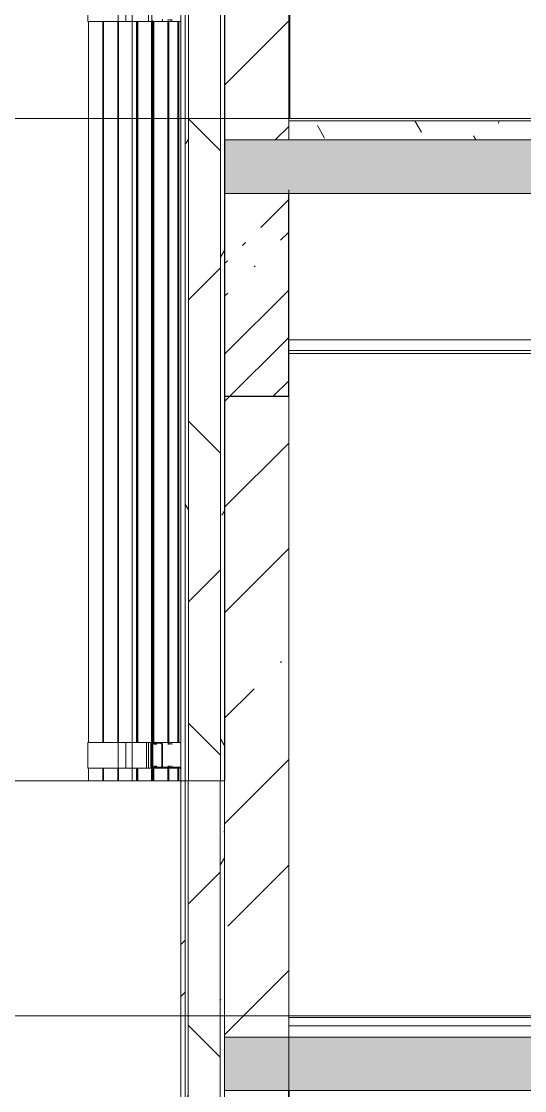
# Model space of a CAD drawing. Header units: millimetres. Extents: x -37960 to 31006, y -24503 to 30326.
# Drawn here: x -32635 to -30278, y 12250 to 17255 of the extents above; entities that cross this region are included whole.
import ezdxf

# ---------------------------------------------------------------- set-up
doc = ezdxf.new("R2010")
doc.units = ezdxf.units.MM
doc.linetypes.add('Осевые', pattern=[6350, 1270, -952.5, 3175, -952.5])
for name, color, linetype, lineweight in [('Высотные отметки', 7, 'Continuous', 9), ('Каркас несущий', 7, 'Continuous', 9), ('Каркас несущий-1', 7, 'Continuous', 25), ('Обобщенные модели', 7, 'Continuous', 9), ('Обобщенные модели-1', 7, 'Continuous', 18), ('Общие ребра', 7, 'Continuous', 9), ('Отделка 1 _4_-1', 7, 'Continuous', 9), ('Отделка 2 _5_-1', 7, 'Continuous', 9), ('Перекрытия', 7, 'Continuous', 9), ('Стены', 7, 'Continuous', 9), ('Структура _1_', 7, 'Continuous', 18), ('Термическая_воздушная прослойка _3_-1', 7, 'Continuous', 9), ('Штриховка разреза-3', 7, 'Continuous', 9)]:
    doc.layers.add(name, color=color, linetype=linetype, lineweight=lineweight)
doc.layers.add('Оси-3', color=7, linetype='Осевые', lineweight=9, true_color=0xaaaaaa)
pattern_1 = [(45, (-3145.5, 6475), (-424.264, 424.264), [600, -100, 20, -100]), (45, (-3145.5, 6899), (-424.264, 424.264), [])]
pattern_2 = [(45, (-3145.5, 6475), (-493.914, 493.914), []), (45, (-2651.6, 6475), (-493.914, 493.914), [873.125, -174.625, 6.706, -167.919])]
pattern_3 = [(0, (-3145.52, 6475), (812.8, 203.2), [67.056, -542.544, 67.056, -542.544, -3251.2]), (0, (-3145.52, 6475), (812.8, 203.2), [-1219.2, 67.056, -1152.144, 67.056, -542.544, -1422.4]), (0, (-3145.52, 6475), (812.8, 203.2), [-3048, 67.056, -339.344, 67.056, -948.944]), (120, (-2840.72, 6576.6), (-582.3764, 602.3054), [67.056, -542.544, 67.056, -3793.744]), (120, (-2840.72, 6576.6), (-582.3764, 602.3054), [-676.656, -542.544, 67.056, -1152.144, -2032]), (120, (-2840.72, 6576.6), (-582.3764, 602.3054), [-2438.4, 67.056, -542.544, 67.056, -1355.344]), (120, (-2840.72, 6576.6), (-582.3764, 602.3054), [-3115.056, -339.344, 67.056, -948.944]), (240, (-2739.12, 6983), (-230.4236, -805.5054), [67.056, -542.544, 67.056, -542.544, -3251.2]), (240, (-2739.12, 6983), (-230.4236, -805.5054), [-1219.2, 67.056, -1152.144, 67.056, -542.544, -1422.4]), (240, (-2739.12, 6983), (-230.4236, -805.5054), [-3048, 67.056, -339.344, 67.056, -948.944])]
pattern_4 = [(45, (-3145.5, 6475), (-707.107, 707.107), []), (135, (-3145.5, 6475), (-707.107, -707.107), [])]

# ---------------------------------------------------------------- blocks, each defined once
blk = doc.blocks.new('Обобщенные модели 2 - Обобщенные модели 2-1035725-Разрез 3-3')
at = {"layer": 'Обобщенные модели'}
h = blk.add_hatch(dxfattribs=at)
h.set_pattern_fill('FP_1', color=256, style=0, pattern_type=2)
h.set_pattern_definition(pattern_2)
h.paths.add_polyline_path([(-31382.9, 12500), (-31382.9, 16450), (-31682.9, 16450), (-31682.9, 12500)], flags=0)
for p, q in [((-31382.9, 16450), (-31682.9, 16450)), ((-31382.9, 12500), (-31382.9, 15503.8)), ((-31682.9, 12500), (-31682.9, 13700)), ((-31682.9, 12500), (-31382.9, 12500)), ((-31382.9, 12500), (-31682.9, 12500)), ((-31365.7, 12500), (-31664.7, 12500)), ((-31285, 12500), (-31365.7, 12500))]:
    blk.add_line(p, q, dxfattribs=at)
at = {"layer": 'Обобщенные модели-1'}
for p, q in [((-31682.9, 16450), (-31682.9, 12500)), ((-31382.9, 12500), (-31382.9, 16450))]:
    blk.add_line(p, q, dxfattribs=at)
blk = doc.blocks.new('Обобщенные модели 39 - Обобщенные модели 2-1361484-Разрез 3-3')
at = {"layer": 'Обобщенные модели'}
h = blk.add_hatch(dxfattribs=at)
h.set_pattern_fill('FP_1', color=256, style=0, pattern_type=2)
h.set_pattern_definition(pattern_2)
h.paths.add_polyline_path([(-31466.9, 16700), (-31382.9, 16700), (-31382.9, 19700), (-31682.9, 19700), (-31682.9, 16700)], flags=0)
for p, q in [((-31382.9, 16700), (-31382.9, 19700)), ((-31682.9, 16700), (-31382.9, 16700)), ((-31382.9, 16700), (-31682.6, 16700)), ((-31382.9, 16700), (-31664.7, 16700))]:
    blk.add_line(p, q, dxfattribs=at)
at = {"layer": 'Обобщенные модели-1'}
for p, q in [((-31682.9, 19700), (-31682.9, 16700)), ((-31382.9, 16700), (-31382.9, 19700))]:
    blk.add_line(p, q, dxfattribs=at)
blk = doc.blocks.new('Обвязочная балка 1 - Обвязочная балка 1-1451838-Разрез 3-3')
at = {"layer": 'Обобщенные модели'}
for p, q in [((-32023.5, 13870), (-32023.5, 13770)), ((-32023.4, 13770), (-32023.4, 13870)), ((-32019.4, 13870), (-32019.4, 13770)), ((-31977.5, 13870), (-31977.5, 13770)), ((-31977.4, 13770), (-31977.4, 13870)), ((-31973.4, 13870), (-31973.4, 13770)), ((-31978.6, 13764), (-32012.5, 13764)), ((-31982.6, 13764), (-31978, 13764)), ((-31925.5, 13764), (-31977.2, 13764)), ((-31976.6, 13764), (-31926.2, 13764)), ((-31924.8, 13764), (-31918.8, 13764)), ((-31918.5, 13764), (-31924.2, 13764)), ((-31916.2, 13764), (-31907.9, 13764)), ((-31908.4, 13764), (-31916.1, 13764)), ((-31898.4, 13764), (-31906.9, 13764)), ((-31906.3, 13764), (-31897.5, 13764)), ((-31888.2, 13764), (-31896.6, 13764)), ((-31896, 13764), (-31888.7, 13764))]:
    blk.add_line(p, q, dxfattribs=at)
at = {"layer": 'Обобщенные модели', "flags": 128}
for points in [[(-32023.1, 13872.8), (-32023, 13873.1), (-32022.8, 13873.5), (-32022.7, 13873.9), (-32022.5, 13874.3), (-32022.3, 13874.6), (-32022.1, 13875)], [(-32018.2, 13878.8), (-32017.8, 13879), (-32017.5, 13879.2), (-32017.1, 13879.3), (-32016.7, 13879.5), (-32016.3, 13879.6)], [(-31981.1, 13875.6), (-31981.3, 13875.6), (-31981.6, 13875.7), (-31981.8, 13875.8), (-31982, 13875.9), (-31982.3, 13875.9), (-31982.5, 13876), (-31982.7, 13876), (-31983, 13876), (-31983.2, 13876.1), (-31983.5, 13876.1)], [(-31977.5, 13870.5), (-31977.5, 13870.7), (-31977.5, 13871), (-31977.6, 13871.2), (-31977.6, 13871.4), (-31977.7, 13871.7), (-31977.8, 13871.9), (-31977.9, 13872.1), (-31977.9, 13872.4), (-31978, 13872.6), (-31978.1, 13872.8), (-31978.3, 13873), (-31978.4, 13873.2), (-31978.5, 13873.4), (-31978.7, 13873.6), (-31978.8, 13873.8), (-31979, 13874), (-31979.1, 13874.2)], [(-32022.1, 13764.9), (-32022.3, 13765.3), (-32022.5, 13765.6), (-32022.6, 13766), (-32022.8, 13766.4), (-32022.9, 13766.8), (-32023, 13767.1), (-32023.2, 13767.5)], [(-31982.4, 13764), (-31982.2, 13764.1), (-31982, 13764.1), (-31981.7, 13764.2), (-31981.5, 13764.3), (-31981.3, 13764.4), (-31981, 13764.5), (-31980.8, 13764.6), (-31980.6, 13764.7), (-31980.4, 13764.8), (-31980.2, 13764.9), (-31980, 13765.1), (-31979.8, 13765.2), (-31979.6, 13765.4), (-31979.4, 13765.5), (-31979.3, 13765.7), (-31979.1, 13765.9), (-31978.9, 13766.1)], [(-31977.9, 13767.7), (-31977.8, 13767.9), (-31977.8, 13768.2), (-31977.7, 13768.4), (-31977.6, 13768.6), (-31977.6, 13768.9), (-31977.5, 13769.1), (-31977.5, 13769.3), (-31977.5, 13769.6), (-31977.5, 13769.8), (-31977.5, 13770)], [(-32016.2, 13760.4), (-32016.6, 13760.5), (-32017, 13760.6), (-32017.4, 13760.8), (-32017.7, 13761), (-32018.1, 13761.1), (-32018.4, 13761.3)]]:
    blk.add_lwpolyline(points, dxfattribs=at)
at = {"layer": 'Обобщенные модели'}
for centre, major_axis, start_param, end_param in [((-32013.4, 13870), (0, 10), 1.308997, 1.570796), ((-32013.4, 13870), (0, 6.06), 0.785401, 1.570796), ((-32013.4, 13870), (0, 10), 0.000003, 0.523601), ((-32013.4, 13870), (0, 6.06), 0.000005, 0.523602), ((-31983.5, 13870), (0, 6.06), 5.759583, 6.283181), ((-31983.4, 13870), (0, 10), 5.759585, 6.021384), ((-31983.5, 13870), (0, 6.06), 4.712389, 5.497785), ((-31983.4, 13870), (0, 10), 4.712389, 4.974188), ((-32013.4, 13770), (0, 10), 1.570796, 2.094394), ((-32013.4, 13770), (0, 6.06), 1.570796, 2.304734), ((-32013.4, 13770), (0, 6.06), 2.794025, 3.141593), ((-31983.5, 13770), (0, 6.06), 3.283326, 3.997857), ((-31983.5, 13770), (0, 6.06), 4.236035, 4.712389), ((-31983.4, 13770), (0, 10), 4.188791, 4.712389), ((-32013.4, 13770), (0, 10), 2.617992, 2.879791), ((-31983.4, 13770), (0, 10), 3.403394, 3.665193)]:
    blk.add_ellipse(centre, major_axis=major_axis, ratio=0.999998, start_param=start_param, end_param=end_param, dxfattribs=at)
at = {"layer": 'Обобщенные модели-1'}
for p, q in [((-32013.4, 17255), (-31983.4, 17255)), ((-32023.4, 13870), (-32023.4, 13770)), ((-32019.4, 13770), (-32019.4, 13870)), ((-31983.4, 13880), (-32013.4, 13880)), ((-32013.4, 13876.1), (-31983.5, 13876.1)), ((-31977.4, 13870), (-31977.4, 13770)), ((-31973.4, 13770), (-31973.4, 13870)), ((-31982.6, 13764), (-32012.5, 13764)), ((-32013.4, 13760), (-31983.4, 13760))]:
    blk.add_line(p, q, dxfattribs=at)
for centre, radius, start, end in [((-32013.4, 17265), 10, 180, 270), ((-31983.4, 17265), 10, 270, 0), ((-32013.4, 13870), 10, 90, 180), ((-32013.4, 13870), 6.06, 90, 180), ((-31983.5, 13870), 6.06, 0, 90), ((-31983.4, 13870), 10, 0, 90), ((-32013.4, 13770), 10, 180, 270), ((-32013.4, 13770), 6.06, 180, 278.1204), ((-31983.4, 13770), 10, 270, 0), ((-31983.5, 13770), 6.06, 278.1204, 0)]:
    blk.add_arc(centre, radius, start, end, dxfattribs=at)
blk = doc.blocks.new('Профиль ламели540 - Профиль ламели-1612009-Разрез 3-3')
at = {"layer": 'Обобщенные модели'}
for p, q in [((-32323.4, 17375), (-32323.4, 17255)), ((-32182.5, 17255), (-32182.5, 17375)), ((-32182.5, 17255), (-32182.5, 17375)), ((-32182.5, 17255), (-32182.5, 17375)), ((-32146.4, 17255), (-32146.4, 17375)), ((-32146.4, 17255), (-32146.4, 17375)), ((-32116, 17255), (-32116, 17375)), ((-32116, 17255), (-32116, 17375)), ((-32039.4, 17255), (-32039.4, 17375)), ((-32023.4, 17255), (-32023.4, 17375)), ((-32182.5, 17255), (-32323.4, 17255)), ((-32320.7, 13880), (-32320.7, 17255)), ((-32320.7, 13880), (-32320.7, 17255)), ((-32253.3, 17255), (-32253.3, 13880)), ((-32253.3, 13880), (-32253.3, 17255)), ((-32250.4, 13880), (-32250.4, 17255)), ((-32250.4, 13880), (-32250.4, 17255)), ((-32183, 17255), (-32183, 13880)), ((-32183, 13880), (-32183, 17255)), ((-32182.5, 17255), (-32180.1, 17255)), ((-32050.4, 17255), (-32182.5, 17255)), ((-32180.6, 17255), (-32115.5, 17255)), ((-32180.1, 13880), (-32180.1, 17255)), ((-32180.1, 13880), (-32180.1, 17255)), ((-32180.1, 13880), (-32180.1, 17255)), ((-32116, 17255), (-32146.4, 17255)), ((-32146.4, 17255), (-32050.1, 17255)), ((-32039.4, 17255), (-32116, 17255)), ((-32050.1, 17255), (-32116, 17255)), ((-32116, 17255), (-32042.6, 17255)), ((-32116, 13879.6), (-32116, 17255)), ((-32116, 13879.6), (-32116, 17255)), ((-32116, 13879.6), (-32116, 17255)), ((-32115.8, 17255), (-32050.4, 17255)), ((-32113.6, 17255), (-32050.4, 17255)), ((-32050.4, 17255), (-32113.6, 17255)), ((-32034.4, 17255), (-32039.4, 17255)), ((-32029.4, 17255), (-32034.4, 17255)), ((-32024.4, 17255), (-32029.4, 17255)), ((-32023.4, 17255), (-32024.4, 17255)), ((-32323.4, 13880), (-32182.5, 13880)), ((-32323.4, 13880), (-32323.4, 13760)), ((-32182.5, 13880), (-32050.4, 13880)), ((-32180.1, 13880), (-32182.5, 13880)), ((-32182.5, 13760), (-32182.5, 13880)), ((-32182.5, 13760.2), (-32182.5, 13880)), ((-32182.5, 13760.2), (-32182.5, 13880)), ((-32115.5, 13880), (-32180.6, 13880)), ((-32050.1, 13880), (-32146.4, 13880)), ((-32146.4, 13880), (-32116, 13880)), ((-32146.4, 13760.2), (-32146.4, 13880)), ((-32146.4, 13760), (-32146.4, 13880)), ((-32042.6, 13880), (-32116, 13880)), ((-32116, 13880), (-32050.1, 13880)), ((-32116, 13880), (-32039.4, 13880)), ((-32116, 13760), (-32116, 13880)), ((-32116, 13760.2), (-32116, 13880)), ((-32050.4, 13880), (-32115.8, 13880)), ((-32113.6, 13880), (-32050.4, 13880)), ((-32050.4, 13880), (-32113.6, 13880)), ((-32048.4, 13760), (-32048.4, 13880)), ((-32039.4, 13880), (-32034.4, 13880)), ((-32039.4, 13760), (-32039.4, 13880)), ((-32034.4, 13880), (-32029.4, 13880)), ((-32029.4, 13880), (-32029.4, 13760)), ((-32029.4, 13880), (-32024.4, 13880)), ((-32024.4, 13880), (-32023.4, 13880)), ((-32023.4, 13760), (-32023.4, 13880)), ((-32182.5, 13760), (-32323.4, 13760)), ((-32320.7, 13700), (-32320.7, 13760)), ((-32320.7, 13700), (-32320.7, 13760)), ((-32253.3, 13760), (-32253.3, 13700)), ((-32253.3, 13700), (-32253.3, 13760)), ((-32250.4, 13700), (-32250.4, 13760)), ((-32250.4, 13700), (-32250.4, 13760)), ((-32183, 13760), (-32183, 13700)), ((-32183, 13700), (-32183, 13760)), ((-32182.5, 13760), (-32180.1, 13760)), ((-32050.4, 13760), (-32182.5, 13760)), ((-32180.6, 13760), (-32115.5, 13760)), ((-32180.1, 13700), (-32180.1, 13760)), ((-32180.1, 13700), (-32180.1, 13760)), ((-32180.1, 13700), (-32180.1, 13760)), ((-32116, 13760), (-32146.4, 13760)), ((-32146.4, 13760), (-32050.1, 13760)), ((-32039.4, 13760), (-32116, 13760)), ((-32050.1, 13760), (-32116, 13760)), ((-32116, 13760), (-32042.6, 13760)), ((-32116, 13700), (-32116, 13760)), ((-32116, 13700), (-32116, 13760)), ((-32116, 13700), (-32116, 13760)), ((-32115.8, 13760), (-32050.4, 13760)), ((-32113.6, 13760), (-32050.4, 13760)), ((-32050.4, 13760), (-32113.6, 13760)), ((-32034.4, 13760), (-32039.4, 13760)), ((-32029.4, 13760), (-32034.4, 13760)), ((-32024.4, 13760), (-32029.4, 13760)), ((-32023.4, 13760), (-32024.4, 13760)), ((-32253.3, 13700), (-32320.7, 13700)), ((-32312.3, 13700), (-32320.7, 13700)), ((-32255.8, 13700), (-32318.2, 13700)), ((-32309.8, 13700), (-32318.2, 13700)), ((-32255.8, 13700), (-32264.2, 13700)), ((-32253.3, 13700), (-32261.7, 13700)), ((-32183, 13700), (-32250.4, 13700)), ((-32242, 13700), (-32250.4, 13700)), ((-32185.5, 13700), (-32247.9, 13700)), ((-32239.5, 13700), (-32247.9, 13700)), ((-32185.5, 13700), (-32193.9, 13700)), ((-32183, 13700), (-32191.4, 13700)), ((-32171.7, 13700), (-32180.1, 13700)), ((-32180.1, 13700), (-32116, 13700)), ((-32116, 13700), (-32180.1, 13700)), ((-32177.6, 13700), (-32118.5, 13700)), ((-32118.5, 13700), (-32177.6, 13700)), ((-32169.2, 13700), (-32177.6, 13700))]:
    blk.add_line(p, q, dxfattribs=at)
blk = doc.blocks.new('Профиль ламели680 - Профиль ламели-1666264-Разрез 3-3')
at = {"layer": 'Обобщенные модели'}
for p, q in [((-32250.4, 17255), (-32253.3, 17255)), ((-32180.1, 17255), (-32183, 17255)), ((-32096.2, 17255), (-32116, 17255)), ((-32116, 17255), (-32028.9, 17255)), ((-32029.2, 17255), (-32116, 17255)), ((-32116, 17255), (-32095.1, 17255)), ((-32018.3, 17255), (-32096, 17255)), ((-32095.5, 13880), (-32095.5, 17255)), ((-32094.8, 13880), (-32094.8, 17255)), ((-32094.2, 13880), (-32094.2, 17255)), ((-32028.5, 17255), (-32094.1, 17255)), ((-32093.4, 13880), (-32093.4, 17255)), ((-32093.1, 17255), (-32029.1, 17255)), ((-32093, 17255), (-32021, 17255)), ((-32093, 17255), (-32028.8, 17255)), ((-32029, 17255), (-32091, 17255)), ((-32013.3, 17255), (-32018.3, 17255)), ((-32001.8, 17255), (-32006.3, 17255)), ((-32253.3, 13880), (-32250.4, 13880)), ((-32183, 13880), (-32180.1, 13880)), ((-32028.9, 13880), (-32116, 13880)), ((-32116, 13880), (-32096.2, 13880)), ((-32116, 13880), (-32029.2, 13880)), ((-32095.1, 13880), (-32116, 13880)), ((-32096, 13880), (-32018.3, 13880)), ((-32094.1, 13880), (-32028.5, 13880)), ((-32029.1, 13880), (-32093.1, 13880)), ((-32021, 13880), (-32093, 13880)), ((-32028.8, 13880), (-32093, 13880)), ((-32091, 13880), (-32029, 13880)), ((-32018.3, 13880), (-32013.3, 13880)), ((-32018.3, 13870), (-32018.3, 13874.6)), ((-32011.9, 13874.6), (-32011.9, 13870)), ((-32006.3, 13880), (-32001.8, 13880)), ((-32006.3, 13870), (-32006.3, 13874.6)), ((-32001.8, 13874.6), (-32001.8, 13870)), ((-32018.3, 13764.7), (-32018.3, 13770)), ((-32011.9, 13770), (-32011.9, 13763.9)), ((-32006.3, 13764), (-32006.3, 13770)), ((-32001.8, 13770), (-32001.8, 13764)), ((-32250.4, 13760), (-32253.3, 13760)), ((-32180.1, 13760), (-32183, 13760)), ((-32096.2, 13760), (-32116, 13760)), ((-32116, 13760), (-32028.9, 13760)), ((-32029.2, 13760), (-32116, 13760)), ((-32116, 13760), (-32095.1, 13760)), ((-32018.3, 13760), (-32096, 13760)), ((-32095.5, 13700), (-32095.5, 13760)), ((-32094.8, 13700), (-32094.8, 13760)), ((-32094.2, 13700), (-32094.2, 13760)), ((-32028.5, 13760), (-32094.1, 13760)), ((-32093.4, 13700), (-32093.4, 13760)), ((-32093.1, 13760), (-32029.1, 13760)), ((-32093, 13760), (-32021, 13760)), ((-32093, 13760), (-32028.8, 13760)), ((-32029, 13760), (-32091, 13760)), ((-32018.3, 13760), (-32018.3, 13760.2)), ((-32013.3, 13760), (-32018.3, 13760)), ((-32001.8, 13760), (-32006.3, 13760)), ((-32233, 13700), (-32300.2, 13700)), ((-32290, 13700), (-32298.4, 13700)), ((-32288.3, 13700), (-32296.7, 13700)), ((-32232.6, 13700), (-32294.8, 13700)), ((-32234.4, 13700), (-32242.8, 13700)), ((-32231.1, 13700), (-32239.3, 13700)), ((-32162.9, 13700), (-32230.1, 13700)), ((-32219.9, 13700), (-32228.2, 13700)), ((-32218.2, 13700), (-32226.5, 13700)), ((-32162.4, 13700), (-32224.7, 13700)), ((-32164.3, 13700), (-32172.7, 13700)), ((-32161, 13700), (-32169.4, 13700)), ((-32095.5, 13700), (-32160, 13700)), ((-32149.7, 13700), (-32158.1, 13700)), ((-32157.3, 13700), (-32097.9, 13700)), ((-32156.9, 13700), (-32093.4, 13700)), ((-32148, 13700), (-32156.4, 13700)), ((-32096.1, 13700), (-32154.6, 13700)), ((-32094.8, 13700), (-32095.5, 13700)), ((-32093.4, 13700), (-32094.2, 13700))]:
    blk.add_line(p, q, dxfattribs=at)
blk = doc.blocks.new('Профиль ламели683 - Профиль ламели-1667078-Разрез 3-3')
at = {"layer": 'Обобщенные модели'}
for p, q in [((-32092.6, 17255), (-32092.6, 13880)), ((-31958.5, 17255), (-32092.4, 17255)), ((-32090.4, 13880), (-32090.4, 17255)), ((-32090.2, 17255), (-32024.7, 17255)), ((-32089.7, 13880), (-32089.7, 17255)), ((-32026.4, 17255), (-32056.5, 17255)), ((-32056.2, 17255), (-31958.2, 17255)), ((-31947.7, 17255), (-32025.9, 17255)), ((-32025.2, 13880), (-32025.2, 17255)), ((-32025.2, 13880), (-32025.2, 17255)), ((-32023.9, 13880), (-32023.9, 17255)), ((-32022.8, 17255), (-31958.3, 17255)), ((-32019.1, 17255), (-32022.8, 17255)), ((-32022.8, 13880), (-32022.8, 17255)), ((-32021.5, 13880), (-32021.5, 17255)), ((-31957.6, 17255), (-32021.1, 17255)), ((-32021, 17255), (-31957.9, 17255)), ((-32020.7, 17255), (-31950, 17255)), ((-31958.1, 17255), (-32019.1, 17255)), ((-31947.7, 17255), (-31947.7, 17265)), ((-31942.7, 17255), (-31947.7, 17255)), ((-31939.7, 17255), (-31944.1, 17255)), ((-31938.7, 17255), (-31939.7, 17255)), ((-31938.7, 17255), (-31938.7, 17265)), ((-31930.9, 17255), (-31938.7, 17255)), ((-31930.9, 17265), (-31930.9, 17255)), ((-32092.4, 13880), (-31958.5, 13880)), ((-32024.7, 13880), (-32090.2, 13880)), ((-32056.5, 13880), (-32026.4, 13880)), ((-31958.2, 13880), (-32056.2, 13880)), ((-32025.9, 13880), (-31947.7, 13880)), ((-32022.8, 13880), (-32019.1, 13880)), ((-31958.3, 13880), (-32022.8, 13880)), ((-32021.1, 13880), (-31957.6, 13880)), ((-31957.9, 13880), (-32021, 13880)), ((-31950, 13880), (-32020.7, 13880)), ((-32019.1, 13880), (-31958.1, 13880)), ((-31947.7, 13880), (-31942.7, 13880)), ((-31947.7, 13870), (-31947.7, 13880)), ((-31944.1, 13880), (-31944.1, 13870)), ((-31944.1, 13880), (-31939.7, 13880)), ((-31939.7, 13880), (-31938.7, 13880)), ((-31938.7, 13880), (-31930.9, 13880)), ((-31938.7, 13870), (-31938.7, 13880)), ((-31930.9, 13880), (-31930.9, 13870)), ((-31947.7, 13760), (-31947.7, 13770)), ((-31944.1, 13770), (-31944.1, 13760)), ((-31938.7, 13760), (-31938.7, 13770)), ((-31930.9, 13770), (-31930.9, 13760)), ((-32092.6, 13760), (-32092.6, 13700)), ((-31958.5, 13760), (-32092.4, 13760)), ((-32090.4, 13700), (-32090.4, 13760)), ((-32090.2, 13760), (-32024.7, 13760)), ((-32089.7, 13700), (-32089.7, 13760)), ((-32026.4, 13760), (-32056.5, 13760)), ((-32056.2, 13760), (-31958.2, 13760)), ((-31947.7, 13760), (-32025.9, 13760)), ((-32025.2, 13700), (-32025.2, 13760)), ((-32025.2, 13700), (-32025.2, 13760)), ((-32023.9, 13700), (-32023.9, 13760)), ((-32022.8, 13760), (-31958.3, 13760)), ((-32019.1, 13760), (-32022.8, 13760)), ((-32022.8, 13700), (-32022.8, 13760)), ((-32021.5, 13700), (-32021.5, 13760)), ((-31957.6, 13760), (-32021.1, 13760)), ((-32021, 13760), (-31957.9, 13760)), ((-32020.7, 13760), (-31950, 13760)), ((-31958.1, 13760), (-32019.1, 13760)), ((-31942.7, 13760), (-31947.7, 13760)), ((-31939.7, 13760), (-31944.1, 13760)), ((-31938.7, 13760), (-31939.7, 13760)), ((-31930.9, 13760), (-31938.7, 13760)), ((-32162.3, 13700), (-32229.2, 13700)), ((-32217.6, 13700), (-32226, 13700)), ((-32216.5, 13700), (-32224.9, 13700)), ((-32159.7, 13700), (-32221.6, 13700)), ((-32162.9, 13700), (-32171.3, 13700)), ((-32159.1, 13700), (-32167.4, 13700)), ((-32092.6, 13700), (-32159.5, 13700)), ((-32147.9, 13700), (-32156.2, 13700)), ((-32146.8, 13700), (-32155.1, 13700)), ((-32089.9, 13700), (-32151.8, 13700)), ((-32093.2, 13700), (-32101.5, 13700)), ((-32089.3, 13700), (-32097.6, 13700)), ((-32090.4, 13700), (-32092.6, 13700)), ((-32025.2, 13700), (-32089.7, 13700)), ((-32086.9, 13700), (-32027.4, 13700)), ((-32078.1, 13700), (-32086.4, 13700)), ((-32077, 13700), (-32085.3, 13700)), ((-32084.2, 13700), (-32021.5, 13700)), ((-32024.2, 13700), (-32082.1, 13700)), ((-32023.9, 13700), (-32025.2, 13700)), ((-32022.8, 13700), (-32024.1, 13700)), ((-32021.5, 13700), (-32022.8, 13700))]:
    blk.add_line(p, q, dxfattribs=at)
blk = doc.blocks.new('Профиль ламели685 - Профиль ламели-1667618-Разрез 3-3')
at = {"layer": 'Обобщенные модели'}
for p, q in [((-32016.9, 17255), (-32021.5, 17255)), ((-32017, 17255), (-32017, 13880)), ((-31887.6, 17255), (-32016.9, 17255)), ((-32014.7, 17255), (-31982, 17255)), ((-32014.2, 13880), (-32014.2, 17255)), ((-32014.1, 13880), (-32014.1, 17255)), ((-31981.9, 17255), (-31949.6, 17255)), ((-31951.2, 17255), (-31981.2, 17255)), ((-31980.8, 17255), (-31887.6, 17255)), ((-31887.6, 17255), (-31950.6, 17255)), ((-31949.6, 13880), (-31949.6, 17255)), ((-31948, 13880), (-31948, 17255)), ((-31947.9, 13880), (-31947.9, 17255)), ((-31947.3, 17255), (-31887.6, 17255)), ((-31942.5, 17255), (-31947.3, 17255)), ((-31946.6, 13880), (-31946.6, 17255)), ((-31944.9, 13880), (-31944.9, 17255)), ((-31887.6, 17255), (-31944.4, 17255)), ((-31944.3, 17255), (-31887.5, 17255)), ((-31944, 17255), (-31887.5, 17255)), ((-31887.6, 17255), (-31942.5, 17255)), ((-32021.5, 13880), (-32016.9, 13880)), ((-32016.9, 13880), (-31887.6, 13880)), ((-31982, 13880), (-32014.7, 13880)), ((-31949.6, 13880), (-31981.9, 13880)), ((-31981.2, 13880), (-31951.2, 13880)), ((-31887.6, 13880), (-31980.8, 13880)), ((-31950.6, 13880), (-31887.6, 13880)), ((-31947.3, 13880), (-31942.5, 13880)), ((-31887.6, 13880), (-31947.3, 13880)), ((-31944.4, 13880), (-31887.6, 13880)), ((-31887.5, 13880), (-31944.3, 13880)), ((-31887.5, 13880), (-31944, 13880)), ((-31942.5, 13880), (-31887.6, 13880)), ((-32016.9, 13760), (-32021.5, 13760)), ((-32017, 13760), (-32017, 13700)), ((-31887.6, 13760), (-32016.9, 13760)), ((-32014.7, 13760), (-31982, 13760)), ((-32014.2, 13700), (-32014.2, 13760)), ((-32014.1, 13700), (-32014.1, 13760)), ((-31981.9, 13760), (-31949.6, 13760)), ((-31951.2, 13760), (-31981.2, 13760)), ((-31980.8, 13760), (-31887.6, 13760)), ((-31887.6, 13760), (-31950.6, 13760)), ((-31949.6, 13700), (-31949.6, 13760)), ((-31948, 13700), (-31948, 13760)), ((-31947.9, 13700), (-31947.9, 13760)), ((-31947.3, 13760), (-31887.6, 13760)), ((-31942.5, 13760), (-31947.3, 13760)), ((-31946.6, 13700), (-31946.6, 13760)), ((-31944.9, 13700), (-31944.9, 13760)), ((-31887.6, 13760), (-31944.4, 13760)), ((-31944.3, 13760), (-31887.5, 13760)), ((-31944, 13760), (-31887.5, 13760)), ((-31887.6, 13760), (-31942.5, 13760)), ((-32086.4, 13700), (-32153, 13700)), ((-32140.5, 13700), (-32148.8, 13700)), ((-32139.8, 13700), (-32148.1, 13700)), ((-32082.3, 13700), (-32143.9, 13700)), ((-32086.5, 13700), (-32094.8, 13700)), ((-32082.2, 13700), (-32090.5, 13700)), ((-32083.6, 13700), (-32086.4, 13700)), ((-32017, 13700), (-32083.5, 13700)), ((-32079.4, 13700), (-32082.2, 13700)), ((-32071, 13700), (-32079.3, 13700)), ((-32070.4, 13700), (-32078.7, 13700)), ((-32012.8, 13700), (-32074.5, 13700)), ((-32017, 13700), (-32025.3, 13700)), ((-32012.8, 13700), (-32021.1, 13700)), ((-32014.2, 13700), (-32017, 13700)), ((-31949.6, 13700), (-32014.1, 13700)), ((-32010, 13700), (-32012.8, 13700)), ((-32011.2, 13700), (-31981.9, 13700)), ((-32001.6, 13700), (-32009.9, 13700)), ((-32000.9, 13700), (-32009.2, 13700)), ((-32007.1, 13700), (-31944.9, 13700)), ((-31947.7, 13700), (-32005.1, 13700)), ((-31981.5, 13700), (-31951.8, 13700)), ((-31948, 13700), (-31949.6, 13700)), ((-31946.6, 13700), (-31947.9, 13700)), ((-31944.9, 13700), (-31946.6, 13700))]:
    blk.add_line(p, q, dxfattribs=at)
blk = doc.blocks.new('Профиль ламели686 - Профиль ламели-1667888-Разрез 3-3')
at = {"layer": 'Обобщенные модели'}
for p, q in [((-31887.6, 17255), (-31945, 17255)), ((-31945, 17255), (-31902.6, 17255)), ((-31904.7, 17255), (-31934.6, 17255)), ((-31934.1, 17255), (-31887.7, 17255)), ((-31887.6, 17255), (-31904, 17255)), ((-31903, 13880), (-31903, 17255)), ((-31901.1, 13880), (-31901.1, 17255)), ((-31900.9, 13880), (-31900.9, 17255)), ((-31900.6, 17255), (-31887.6, 17255)), ((-31895.3, 17255), (-31900.6, 17255)), ((-31899.6, 13880), (-31899.6, 17255)), ((-31897.7, 13880), (-31897.7, 17255)), ((-31887.6, 17255), (-31897.2, 17255)), ((-31897.1, 17255), (-31887.5, 17255)), ((-31896.6, 17255), (-31887.6, 17255)), ((-31887.6, 17255), (-31895.3, 17255)), ((-31945, 13880), (-31887.6, 13880)), ((-31902.6, 13880), (-31945, 13880)), ((-31934.6, 13880), (-31904.7, 13880)), ((-31887.7, 13880), (-31934.1, 13880)), ((-31904, 13880), (-31887.6, 13880)), ((-31900.6, 13880), (-31895.3, 13880)), ((-31887.6, 13880), (-31900.6, 13880)), ((-31897.2, 13880), (-31887.6, 13880)), ((-31887.5, 13880), (-31897.1, 13880)), ((-31887.6, 13880), (-31896.6, 13880)), ((-31895.3, 13880), (-31887.6, 13880)), ((-31887.6, 13760), (-31945, 13760)), ((-31945, 13760), (-31902.6, 13760)), ((-31904.7, 13760), (-31934.6, 13760)), ((-31934.1, 13760), (-31887.7, 13760)), ((-31887.6, 13760), (-31904, 13760)), ((-31903, 13700), (-31903, 13760)), ((-31901.1, 13700), (-31901.1, 13760)), ((-31900.9, 13700), (-31900.9, 13760)), ((-31900.6, 13760), (-31887.6, 13760)), ((-31895.3, 13760), (-31900.6, 13760)), ((-31899.6, 13700), (-31899.6, 13760)), ((-31897.7, 13700), (-31897.7, 13760)), ((-31887.6, 13760), (-31897.2, 13760)), ((-31897.1, 13760), (-31887.5, 13760)), ((-31896.6, 13760), (-31887.6, 13760)), ((-31887.6, 13760), (-31895.3, 13760)), ((-32039.4, 13700), (-32105.8, 13700)), ((-32092.9, 13700), (-32101.2, 13700)), ((-32092.4, 13700), (-32100.7, 13700)), ((-32034.6, 13700), (-32096, 13700)), ((-32090, 13700), (-32092.4, 13700)), ((-32039.2, 13700), (-32046.2, 13700)), ((-32034.8, 13700), (-32043.1, 13700)), ((-32036.3, 13700), (-32039.4, 13700)), ((-31970.2, 13700), (-32036.6, 13700)), ((-32031.7, 13700), (-32034.8, 13700)), ((-32023.7, 13700), (-32031.9, 13700)), ((-32023.2, 13700), (-32031.5, 13700)), ((-31965.4, 13700), (-32026.8, 13700)), ((-32020.8, 13700), (-32023.2, 13700)), ((-31970, 13700), (-31978.3, 13700)), ((-31965.6, 13700), (-31973.8, 13700)), ((-31967.1, 13700), (-31970.2, 13700)), ((-31903, 13700), (-31967.3, 13700)), ((-31962.5, 13700), (-31965.6, 13700)), ((-31964.4, 13700), (-31905.1, 13700)), ((-31954.4, 13700), (-31962.7, 13700)), ((-31953.9, 13700), (-31962.2, 13700)), ((-31959.6, 13700), (-31897.7, 13700)), ((-31900.6, 13700), (-31957.6, 13700)), ((-31951.5, 13700), (-31953.9, 13700)), ((-31901.1, 13700), (-31903, 13700)), ((-31899.6, 13700), (-31900.9, 13700)), ((-31897.7, 13700), (-31899.6, 13700))]:
    blk.add_line(p, q, dxfattribs=at)
blk = doc.blocks.new('Профиль ламели687 - Профиль ламели-1668158-Разрез 3-3')
at = {"layer": 'Обобщенные модели'}
for p, q in [((-31887.7, 17255), (-31897.8, 17255)), ((-31897.8, 17255), (-31887.7, 17255)), ((-31897.8, 13880), (-31887.7, 13880)), ((-31887.7, 13880), (-31897.8, 13880)), ((-31887.7, 13760), (-31897.8, 13760)), ((-31897.8, 13760), (-31887.7, 13760)), ((-31988, 13700), (-32054.2, 13700)), ((-32048.8, 13700), (-32051.3, 13700)), ((-32040.9, 13700), (-32049.1, 13700)), ((-32040.6, 13700), (-32048.8, 13700)), ((-32043.7, 13700), (-32046.2, 13700)), ((-31982.5, 13700), (-32043.7, 13700)), ((-32037.9, 13700), (-32040.6, 13700)), ((-31987.6, 13700), (-31995.8, 13700)), ((-31982.9, 13700), (-31991.2, 13700)), ((-31984.6, 13700), (-31988, 13700)), ((-31919, 13700), (-31985.2, 13700)), ((-31971.9, 13700), (-31980.1, 13700)), ((-31971.6, 13700), (-31979.8, 13700)), ((-31974.7, 13700), (-31977.2, 13700)), ((-31913.5, 13700), (-31974.7, 13700)), ((-31968.9, 13700), (-31971.6, 13700)), ((-31918.6, 13700), (-31926.8, 13700)), ((-31913.9, 13700), (-31922.2, 13700)), ((-31853.1, 13700), (-31916.2, 13700)), ((-31910.5, 13700), (-31913.9, 13700)), ((-31910.8, 13700), (-31913.2, 13700)), ((-31913.2, 13700), (-31853.9, 13700)), ((-31902.8, 13700), (-31911.1, 13700)), ((-31902.6, 13700), (-31910.8, 13700)), ((-31905.7, 13700), (-31908.2, 13700)), ((-31907.7, 13700), (-31846.1, 13700)), ((-31849, 13700), (-31905.7, 13700)), ((-31899.9, 13700), (-31902.6, 13700))]:
    blk.add_line(p, q, dxfattribs=at)
blk = doc.blocks.new('Профиль ламели688 - Профиль ламели-1668428-Разрез 3-3')
at = {"layer": 'Обобщенные модели'}
for p, q in [((-31928.9, 13700), (-31994.8, 13700)), ((-31989.2, 13700), (-31991.9, 13700)), ((-31981.9, 13700), (-31989.3, 13700)), ((-31981.9, 13700), (-31989.2, 13700)), ((-31983.6, 13700), (-31986.3, 13700)), ((-31922.6, 13700), (-31981.9, 13700)), ((-31978.1, 13700), (-31981, 13700)), ((-31928.2, 13700), (-31936.4, 13700)), ((-31923.3, 13700), (-31931.6, 13700)), ((-31925.2, 13700), (-31928.9, 13700)), ((-31860.1, 13700), (-31926.1, 13700)), ((-31919.6, 13700), (-31923.3, 13700)), ((-31920.4, 13700), (-31923.1, 13700)), ((-31912.3, 13700), (-31920.5, 13700)), ((-31912.2, 13700), (-31920.4, 13700)), ((-31914.9, 13700), (-31917.5, 13700)), ((-31853.8, 13700), (-31914.9, 13700)), ((-31909.3, 13700), (-31912.2, 13700)), ((-31859.4, 13700), (-31867.6, 13700)), ((-31854.6, 13700), (-31862.8, 13700)), ((-31856.4, 13700), (-31860.1, 13700)), ((-31793.1, 13700), (-31857.3, 13700)), ((-31853.1, 13700), (-31795.1, 13700)), ((-31843.5, 13700), (-31851.7, 13700)), ((-31843.5, 13700), (-31851.7, 13700)), ((-31846.1, 13700), (-31848.8, 13700)), ((-31848, 13700), (-31788.7, 13700)), ((-31789.7, 13700), (-31846.1, 13700)), ((-31840.6, 13700), (-31843.5, 13700))]:
    blk.add_line(p, q, dxfattribs=at)
blk = doc.blocks.new('Профиль ламели689 - Профиль ламели-1668702-Разрез 3-3')
at = {"layer": 'Обобщенные модели'}
for p, q in [((-31866, 13700), (-31931.6, 13700)), ((-31925.8, 13700), (-31928.6, 13700)), ((-31917.6, 13700), (-31925.8, 13700)), ((-31917.5, 13700), (-31925.6, 13700)), ((-31919.7, 13700), (-31922.6, 13700)), ((-31858.9, 13700), (-31917.5, 13700)), ((-31914.4, 13700), (-31917.5, 13700)), ((-31865, 13700), (-31873.1, 13700)), ((-31860, 13700), (-31868.1, 13700)), ((-31862, 13700), (-31866, 13700)), ((-31797.5, 13700), (-31863.1, 13700)), ((-31857.3, 13700), (-31860.1, 13700)), ((-31855.9, 13700), (-31860, 13700)), ((-31849.1, 13700), (-31857.3, 13700)), ((-31848.9, 13700), (-31857.1, 13700)), ((-31790.4, 13700), (-31851.2, 13700)), ((-31845.9, 13700), (-31849.1, 13700)), ((-31796.5, 13700), (-31804.6, 13700)), ((-31791.5, 13700), (-31799.6, 13700)), ((-31793.5, 13700), (-31797.5, 13700)), ((-31730.6, 13700), (-31794.6, 13700)), ((-31788.8, 13700), (-31791.6, 13700)), ((-31791.6, 13700), (-31732.5, 13700)), ((-31788.8, 13700), (-31791.5, 13700)), ((-31780.6, 13700), (-31788.8, 13700)), ((-31780.4, 13700), (-31788.6, 13700)), ((-31782.8, 13700), (-31785.6, 13700)), ((-31784.6, 13700), (-31724.4, 13700)), ((-31726.7, 13700), (-31782.8, 13700)), ((-31777.4, 13700), (-31780.6, 13700)), ((-31728.2, 13700), (-31730.6, 13700))]:
    blk.add_line(p, q, dxfattribs=at)
blk = doc.blocks.new('Профиль ламели690 - Профиль ламели-1668972-Разрез 3-3')
at = {"layer": 'Обобщенные модели'}
for p, q in [((-31796.7, 13700), (-31862.1, 13700)), ((-31855.9, 13700), (-31859, 13700)), ((-31847.8, 13700), (-31855.9, 13700)), ((-31847.4, 13700), (-31855.6, 13700)), ((-31849.5, 13700), (-31852.6, 13700)), ((-31788.9, 13700), (-31849.5, 13700)), ((-31844.4, 13700), (-31847.8, 13700)), ((-31795.4, 13700), (-31803.5, 13700)), ((-31790.2, 13700), (-31798.3, 13700)), ((-31792.3, 13700), (-31796.7, 13700)), ((-31728.5, 13700), (-31793.8, 13700)), ((-31785.9, 13700), (-31788.8, 13700)), ((-31779.6, 13700), (-31787.7, 13700)), ((-31779.2, 13700), (-31787.4, 13700)), ((-31781.2, 13700), (-31784.3, 13700)), ((-31720.7, 13700), (-31781.2, 13700)), ((-31776.2, 13700), (-31779.6, 13700)), ((-31727.2, 13700), (-31735.3, 13700)), ((-31722, 13700), (-31730.1, 13700)), ((-31724.4, 13700), (-31728.5, 13700)), ((-31682.9, 13700), (-31724.4, 13700)), ((-31719.5, 13700), (-31722.6, 13700)), ((-31722.6, 13700), (-31682.9, 13700)), ((-31717.7, 13700), (-31722, 13700)), ((-31711.3, 13700), (-31719.5, 13700)), ((-31711, 13700), (-31719.2, 13700)), ((-31713.1, 13700), (-31716.1, 13700)), ((-31714.8, 13700), (-31684.3, 13700)), ((-31684.9, 13700), (-31713.1, 13700)), ((-31708, 13700), (-31711.3, 13700))]:
    blk.add_line(p, q, dxfattribs=at)
blk = doc.blocks.new('Профиль ламели691 - Профиль ламели-1669242-Разрез 3-3')
at = {"layer": 'Обобщенные модели'}
for p, q in [((-31721.1, 13700), (-31786.2, 13700)), ((-31779.8, 13700), (-31783.1, 13700)), ((-31771.7, 13700), (-31779.8, 13700)), ((-31771.2, 13700), (-31779.3, 13700)), ((-31772.9, 13700), (-31776.2, 13700)), ((-31712.6, 13700), (-31772.9, 13700)), ((-31768.1, 13700), (-31771.7, 13700)), ((-31719.5, 13700), (-31727.6, 13700)), ((-31714.2, 13700), (-31722.3, 13700)), ((-31716.5, 13700), (-31721.1, 13700)), ((-31682.9, 13700), (-31718.3, 13700)), ((-31711.9, 13700), (-31715.2, 13700)), ((-31709.5, 13700), (-31714.2, 13700)), ((-31703.8, 13700), (-31711.9, 13700)), ((-31703.3, 13700), (-31711.4, 13700)), ((-31705, 13700), (-31708.3, 13700)), ((-31682.9, 13700), (-31705, 13700)), ((-31700.2, 13700), (-31703.8, 13700))]:
    blk.add_line(p, q, dxfattribs=at)
blk = doc.blocks.new('Профиль ламели692 - Профиль ламели-1669512-Разрез 3-3')
at = {"layer": 'Обобщенные модели'}
for p, q in [((-31682.9, 13700), (-31705.2, 13700)), ((-31698.6, 13700), (-31702.1, 13700)), ((-31690.5, 13700), (-31698.6, 13700)), ((-31689.8, 13700), (-31697.8, 13700)), ((-31691.2, 13700), (-31694.7, 13700)), ((-31682.9, 13700), (-31691.2, 13700)), ((-31686.7, 13700), (-31690.5, 13700))]:
    blk.add_line(p, q, dxfattribs=at)

msp = doc.modelspace()

# ---------------------------------------------------------------- hatches: boundary and pattern name
at = {"layer": 'Каркас несущий'}
h = msp.add_hatch(dxfattribs=at)
h.set_pattern_fill('FP_2', color=256, style=0, pattern_type=2)
h.set_pattern_definition(pattern_1)
h.paths.add_polyline_path([(-31382.9, 15500), (-31382.9, 16450), (-31682.9, 16450), (-31682.9, 15500), (-31466.9, 15500)], flags=0)
at = {"layer": 'Штриховка разреза-3'}
h = msp.add_hatch(dxfattribs=at)
h.set_pattern_fill('FP_3', color=256, style=0, pattern_type=2)
h.set_pattern_definition(pattern_3)
h.paths.add_polyline_path([(-31852.6, 13700), (-31852.6, 22100), (-31867.6, 22100), (-31867.6, 13700), (-31853.1, 13700)], flags=0)
h = msp.add_hatch(dxfattribs=at)
h.set_pattern_fill('FP_4', color=256, style=0, pattern_type=2)
h.set_pattern_definition(pattern_4)
h.paths.add_polyline_path([(-31852.6, 13700), (-31702.6, 13700), (-31702.6, 22100), (-31852.6, 22100), (-31852.6, 13760.2)], flags=0)
h = msp.add_hatch(dxfattribs=at)
h.set_pattern_fill('FP_3', color=256, style=0, pattern_type=2)
h.set_pattern_definition(pattern_3)
h.paths.add_polyline_path([(-31682.6, 13700), (-31682.6, 22100), (-31702.6, 22100), (-31702.6, 13700)], flags=0)
h = msp.add_hatch(dxfattribs=at)
h.set_pattern_fill('FP_3', color=256, style=0, pattern_type=2)
h.set_pattern_definition(pattern_3)
h.paths.add_polyline_path([(-29407.1, 16700), (-27427.9, 16700), (-27427.9, 16790), (-31382.9, 16790), (-31382.9, 16700), (-29664.6, 16700)], flags=0)
h = msp.add_hatch(dxfattribs=at)
h.set_pattern_fill('FP_2', color=256, style=0, pattern_type=2)
h.set_pattern_definition(pattern_1)
h.paths.add_polyline_path([(23867.1, 16450), (23867.1, 16700), (8367.1, 16700), (8367.1, 16450), (23632.1, 16450)], flags=0)
h.paths.add_polyline_path([(-31382.9, 16450), (-15732.9, 16450), (-15732.9, 16700), (-31682.9, 16700), (-31682.9, 16450), (-31466.9, 16450)], flags=0)
h = msp.add_hatch(dxfattribs=at)
h.set_pattern_fill('FP_5', color=256, style=0, pattern_type=2)
h.set_pattern_definition([(45, (-3145.5, 6475), (-502.894, 502.894), []), (45, (-3145.5, 7237), (-502.894, 502.894), [])])
h.paths.add_polyline_path([(-31887.9, -350), (-31868.5, -350), (-31868.5, 13700), (-31888.5, 13700), (-31888.5, -350)], flags=0)
h = msp.add_hatch(dxfattribs=at)
h.set_pattern_fill('FP_3', color=256, style=0, pattern_type=2)
h.set_pattern_definition(pattern_3)
h.paths.add_polyline_path([(-31867.9, -350), (-31853.5, -350), (-31853.5, 13700), (-31868.5, 13700), (-31868.5, -350)], flags=0)
h = msp.add_hatch(dxfattribs=at)
h.set_pattern_fill('FP_4', color=256, style=0, pattern_type=2)
h.set_pattern_definition(pattern_4)
h.paths.add_polyline_path([(-31852.9, -350), (-31703.5, -350), (-31703.5, 13700), (-31853.5, 13700), (-31853.5, -350)], flags=0)
h = msp.add_hatch(dxfattribs=at)
h.set_pattern_fill('FP_3', color=256, style=0, pattern_type=2)
h.set_pattern_definition(pattern_3)
h.paths.add_polyline_path([(-31702.9, -350), (-31683.5, -350), (-31683.5, 13700), (-31703.5, 13700), (-31703.5, -350)], flags=0)
h = msp.add_hatch(dxfattribs=at)
h.set_pattern_fill('FP_2', color=256, style=0, pattern_type=2)
h.set_pattern_definition(pattern_1)
h.paths.add_polyline_path([(25717.1, 12250), (25717.1, 12500), (23567.1, 12500), (23567.1, 12250), (25691.8, 12250)], flags=0)
h.paths.add_polyline_path([(-31381.4, 12250), (-15732.9, 12250), (-15732.9, 12500), (-31682.9, 12500), (-31682.9, 12250), (-31383.4, 12250)], flags=0)
h.paths.add_polyline_path([(11867.1, 12250), (11867.1, 12500), (8367.1, 12500), (8367.1, 12250), (11788.4, 12250)], flags=0)

# ---------------------------------------------------------------- linework, layer by layer
at = {"layer": 'Высотные отметки'}
for p, q in [((-31283.1, 16800), (-33132.8, 16800)), ((-32320.7, 13700), (-33846.5, 13700)), ((-30800.5, 12600), (-33105.1, 12600))]:
    msp.add_line(p, q, dxfattribs=at)
at = {"layer": 'Каркас несущий'}
msp.add_line((-31382.9, 16450), (-31682.9, 16450), dxfattribs=at)
at = {"layer": 'Каркас несущий-1'}
for p, q in [((-31682.9, 16450), (-31682.9, 15500)), ((-31382.9, 15500), (-31382.9, 16450)), ((-31682.9, 15500), (-31382.9, 15500))]:
    msp.add_line(p, q, dxfattribs=at)
at = {"layer": 'Общие ребра'}
for p, q in [((-31867.6, 22100), (-31867.6, 13700)), ((-31852.6, 22100), (-31852.6, 13700)), ((-31702.6, 22100), (-31702.6, 13700)), ((-31382.9, 16700), (-31682.9, 16700)), ((-31682.9, 16450), (-31382.9, 16450)), ((-31380.9, 15715), (-31382.9, 15715)), ((-31868.5, 13700), (-31868.5, -350)), ((-31853.5, 13700), (-31853.5, -350)), ((-31703.5, 13700), (-31703.5, -350)), ((-21832.9, 12552.5), (-31382.9, 12552.5)), ((-31382.9, 12500), (-31682.9, 12500)), ((-31682.9, 12250), (-31383.4, 12250)), ((-31381.4, 12250), (-31383.4, 12250))]:
    msp.add_line(p, q, dxfattribs=at)
at = {"layer": 'Оси-3'}
msp.add_line((-31382.9, -22903.4), (-31382.9, 29000), dxfattribs=at)
at = {"layer": 'Отделка 1 _4_-1'}
for p, q in [((-31682.6, 13700), (-31682.6, 22100)), ((-27427.9, 16800), (-31382.9, 16800)), ((-31382.9, 16800), (-31382.9, 16790)), ((-31853.5, 13700), (-31868.5, 13700)), ((-31867.6, 13700), (-31852.6, 13700)), ((-31683.5, 13700), (-31703.5, 13700)), ((-31702.6, 13700), (-31682.6, 13700)), ((-31683.5, -350), (-31683.5, 13700))]:
    msp.add_line(p, q, dxfattribs=at)
at = {"layer": 'Отделка 2 _5_-1'}
for p, q in [((-31887.6, 22100), (-31887.6, 13700)), ((-31380.9, 15700), (-21834.9, 15700)), ((-31868.5, 13700), (-31888.5, 13700)), ((-31888.5, 13700), (-31888.5, -350)), ((-31887.6, 13700), (-31867.6, 13700)), ((-21832.9, 12600), (-31382.9, 12600)), ((-31382.9, 12600), (-31382.9, 12593))]:
    msp.add_line(p, q, dxfattribs=at)
at = {"layer": 'Перекрытия'}
for p, q in [((-31617, 16700), (-31683.6, 16700)), ((-31682.6, 16700), (-31382.9, 16700)), ((-31384, 16700), (-31617, 16700)), ((-31683.6, 16450), (-31617, 16450)), ((-31382.9, 16450), (-31682.6, 16450)), ((-31617, 16450), (-31384, 16450)), ((-31682.9, 12500), (-31682.9, 12250)), ((-31682.9, 12500), (-31682.9, 12250)), ((-30933.7, 12500), (-31682.9, 12500)), ((-31383.4, 12500), (-24382.9, 12500)), ((-31682.9, 12250), (-30933.7, 12250)), ((-24382.9, 12250), (-31383.4, 12250))]:
    msp.add_line(p, q, dxfattribs=at)
at = {"layer": 'Стены'}
for p, q in [((-31382.9, 20650), (-31382.9, 16700)), ((-31378.4, 19800), (-31378.4, 16800)), ((-31375.9, 16800), (-27434.9, 16800)), ((-31382.9, 16450), (-31382.9, 16255.6)), ((-21832.9, 16450), (-31381.9, 16450)), ((-31381.9, 16450), (-31381.9, 15765)), ((-31381.9, 15715), (-31381.9, 15700)), ((-21834.9, 15700), (-31380.9, 15700)), ((-31887.6, 13700), (-31887.6, 15500)), ((-31887.6, 13700), (-31887.6, 15500)), ((-31887.6, 13700), (-31887.6, 15500)), ((-31887.6, 13700), (-31887.6, 15500)), ((-31887.6, 13700), (-31887.6, 15500)), ((-31887.6, 13700), (-31682.9, 13700)), ((-31887.6, 13700), (-31682.9, 13700)), ((-31887.6, 13700), (-31682.9, 13700)), ((-31887.6, 13700), (-31682.9, 13700)), ((-31887.6, 13700), (-31682.9, 13700)), ((-31380.9, 12600), (-21834.9, 12600)), ((-31381.9, 12500), (-21832.9, 12500)), ((-15796, 12250), (-31383.4, 12250)), ((-31383.4, 12250), (-31383.4, 2000))]:
    msp.add_line(p, q, dxfattribs=at)
at = {"layer": 'Структура _1_'}
for p, q in [((-31382.9, 16790), (-31382.9, 16700)), ((-27427.9, 16790), (-31382.9, 16790)), ((-31682.9, 16700), (-31682.9, 16450)), ((-16032.9, 16700), (-31382.9, 16700)), ((-31382.9, 16700), (-27427.9, 16700)), ((-31382.9, 16450), (-21832.9, 16450)), ((-21832.9, 15765), (-31382.9, 15765)), ((-31382.9, 15765), (-31382.9, 15715)), ((-31382.9, 15715), (-31382.9, 15700)), ((-21834.9, 15715), (-31380.9, 15715)), ((-31382.9, 12593), (-31382.9, 12552.5)), ((-21832.9, 12593), (-31382.9, 12593)), ((-31382.9, 12552.5), (-31382.9, 12500)), ((-31682.9, 12500), (-31682.9, 12250)), ((-21832.9, 12500), (-31382.9, 12500)), ((-31382.9, 12500), (-21832.9, 12500)), ((-31383.4, 12250), (-31383.4, -230)), ((-31381.4, 12250), (-16034.9, 12250)), ((-31381.4, -230), (-31381.4, 12250))]:
    msp.add_line(p, q, dxfattribs=at)
at = {"layer": 'Термическая_воздушная прослойка _3_-1'}
for p, q in [((-31703.5, 13700), (-31853.5, 13700)), ((-31852.6, 13700), (-31702.6, 13700))]:
    msp.add_line(p, q, dxfattribs=at)

# ---------------------------------------------------------------- block references
at = {"layer": 'Обобщенные модели'}
for name in ['Профиль ламели540 - Профиль ламели-1612009-Разрез 3-3', 'Профиль ламели680 - Профиль ламели-1666264-Разрез 3-3', 'Профиль ламели683 - Профиль ламели-1667078-Разрез 3-3', 'Профиль ламели685 - Профиль ламели-1667618-Разрез 3-3', 'Профиль ламели686 - Профиль ламели-1667888-Разрез 3-3', 'Профиль ламели687 - Профиль ламели-1668158-Разрез 3-3', 'Профиль ламели688 - Профиль ламели-1668428-Разрез 3-3', 'Профиль ламели689 - Профиль ламели-1668702-Разрез 3-3', 'Профиль ламели690 - Профиль ламели-1668972-Разрез 3-3', 'Профиль ламели691 - Профиль ламели-1669242-Разрез 3-3', 'Профиль ламели692 - Профиль ламели-1669512-Разрез 3-3', 'Обвязочная балка 1 - Обвязочная балка 1-1451838-Разрез 3-3', 'Обобщенные модели 39 - Обобщенные модели 2-1361484-Разрез 3-3', 'Обобщенные модели 2 - Обобщенные модели 2-1035725-Разрез 3-3']:
    msp.add_blockref(name, (0, 0), dxfattribs=at)

doc.saveas('drawing.dxf')
